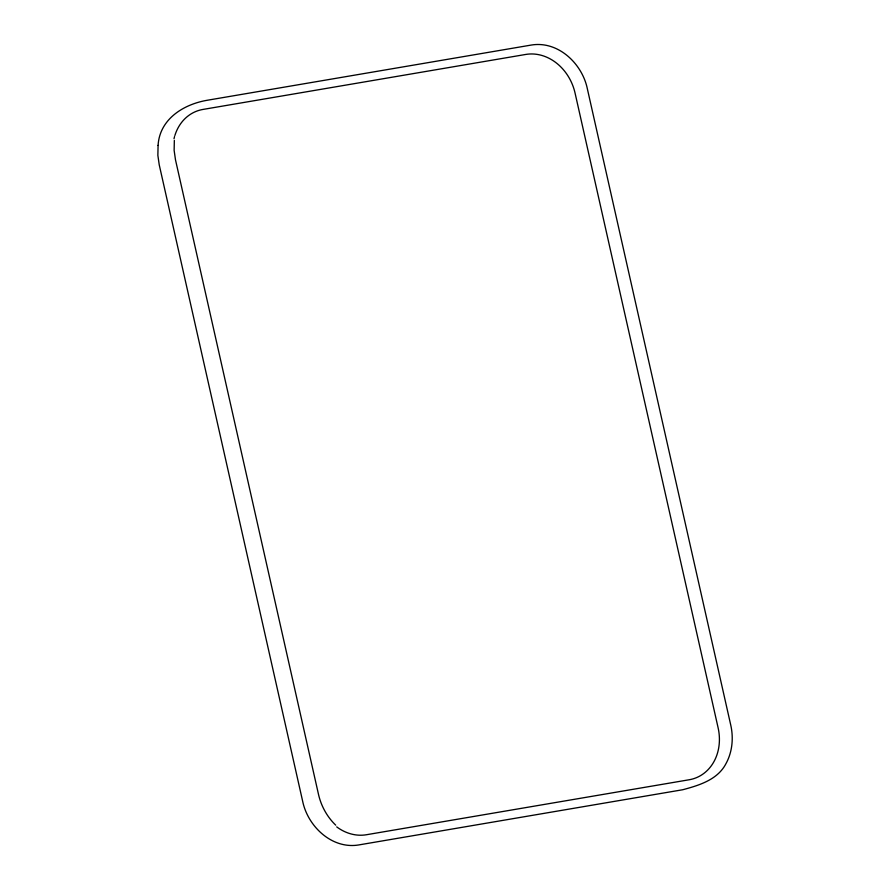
<?xml version="1.0" encoding="UTF-8"?>
<svg xmlns="http://www.w3.org/2000/svg" width="890" height="890" viewBox="0 0 890 890"><rect width="100%" height="100%" fill="white"/><g stroke="black" fill="none" stroke-linecap="round" stroke-linejoin="round"><path stroke-width="1.33" d="M174.34 140.398L174.129 150.354L175.486 159.811L318.531 794.525C321.179 806.095 327.142 816.909 335.708 825.152M174.006 138.74A46.603 39.46 69.5 0 1 174.562 136.582M174.874 135.514A46.603 39.46 69.5 0 1 202.976 109.437L525.756 54.446A46.603 39.46 69.5 0 1 575.062 93.072L718.108 727.786A46.603 39.46 69.5 0 1 689.216 779.751L366.424 834.742A46.603 39.46 69.5 0 1 336.698 826.877M158.086 145.415L157.864 155.361L159.232 164.828L302.656 801.245C307.784 826.276 331.725 849.283 358.47 844.988L682.73 789.741C699.028 785.381 717.64 779.796 725.973 763.642C732.37 752.006 733.649 738.033 730.768 725.172L587.344 88.755C582.216 63.724 558.275 40.718 531.53 45.012L207.27 100.259C183.485 104.297 159.599 119.138 158.086 145.415"/></g></svg>
